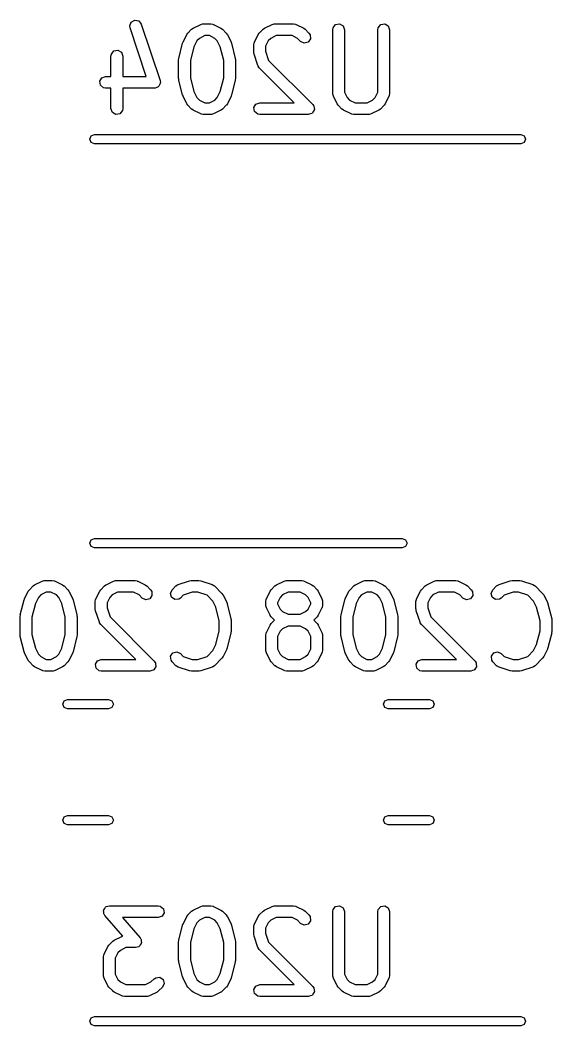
# Model space of a CAD drawing. Extents: x 64 to 231, y -147 to -43.
# Drawn here: x 178.77 to 185.51, y -60.9 to -48.15 of the extents above; entities that cross this region are included whole.
import ezdxf

# ---------------------------------------------------------------- set-up
doc = ezdxf.new("R2010")
doc.units = 0
doc.layers.add('BLACK', color=7, linetype='CONTINUOUS')

msp = doc.modelspace()

# ---------------------------------------------------------------- linework, layer by layer
at = {"layer": 'BLACK', "linetype": 'CONTINUOUS'}
for p, q in [((180.157, -48.2251), (180.176, -48.1774)), ((180.176, -48.1774), (180.221, -48.153)), ((180.221, -48.153), (180.271, -48.1633)), ((180.271, -48.1633), (180.303, -48.2034)), ((180.161, -48.2509), (180.157, -48.2251)), ((180.366, -48.8664), (180.161, -48.2509)), ((180.303, -48.2034), (180.541, -48.9177)), ((180.893, -48.317), (180.941, -48.2694)), ((180.941, -48.2694), (180.959, -48.2565)), ((180.959, -48.2565), (180.961, -48.2553)), ((180.961, -48.2553), (181.056, -48.2077)), ((181.056, -48.2077), (181.081, -48.2003)), ((181.081, -48.2003), (181.085, -48.2013)), ((181.085, -48.2013), (181.089, -48.1998)), ((181.089, -48.1998), (181.185, -48.1998)), ((181.185, -48.1998), (181.21, -48.2043)), ((181.21, -48.2043), (181.214, -48.2072)), ((181.214, -48.2072), (181.218, -48.2077)), ((181.218, -48.2077), (181.313, -48.2553)), ((181.313, -48.2553), (181.331, -48.2687)), ((181.331, -48.2687), (181.333, -48.2694)), ((181.333, -48.2694), (181.38, -48.317)), ((181.798, -48.317), (181.846, -48.2694)), ((181.846, -48.2694), (181.864, -48.2565)), ((181.864, -48.2565), (181.865, -48.2553)), ((181.865, -48.2553), (181.961, -48.2077)), ((181.961, -48.2077), (181.986, -48.2003)), ((181.986, -48.2003), (181.99, -48.2013)), ((181.99, -48.2013), (181.994, -48.1998)), ((181.994, -48.1998), (182.232, -48.1998)), ((182.232, -48.1998), (182.258, -48.2043)), ((182.258, -48.2043), (182.261, -48.2072)), ((182.261, -48.2072), (182.266, -48.2077)), ((182.266, -48.2077), (182.361, -48.2553)), ((182.361, -48.2553), (182.379, -48.2687)), ((182.379, -48.2687), (182.38, -48.2694)), ((182.38, -48.2694), (182.428, -48.317)), ((182.729, -48.2748), (182.733, -48.2491)), ((182.729, -49.0843), (182.729, -48.2748)), ((182.733, -48.2491), (182.766, -48.2098)), ((182.766, -48.2098), (182.817, -48.2009)), ((182.817, -48.2009), (182.861, -48.2266)), ((182.861, -48.2266), (182.879, -48.2748)), ((182.879, -48.2748), (182.879, -49.0666)), ((183.3, -48.2748), (183.305, -48.2491)), ((183.3, -49.0666), (183.3, -48.2748)), ((183.305, -48.2491), (183.338, -48.2098)), ((183.338, -48.2098), (183.388, -48.2009)), ((183.388, -48.2009), (183.433, -48.2266)), ((183.433, -48.2266), (183.45, -48.2748)), ((183.45, -48.2748), (183.45, -49.0843)), ((180.831, -48.4352), (180.832, -48.4317)), ((180.832, -48.4317), (180.879, -48.3365)), ((180.879, -48.3365), (180.893, -48.3185)), ((180.893, -48.3185), (180.893, -48.317)), ((181.008, -48.4144), (180.97, -48.4914)), ((181.039, -48.384), (181.008, -48.4144)), ((181.107, -48.3498), (181.039, -48.384)), ((181.167, -48.3498), (181.107, -48.3498)), ((181.235, -48.384), (181.167, -48.3498)), ((181.266, -48.4144), (181.235, -48.384)), ((181.304, -48.4914), (181.266, -48.4144)), ((181.38, -48.317), (181.393, -48.3354)), ((181.393, -48.3354), (181.395, -48.3365)), ((181.395, -48.3365), (181.442, -48.4317)), ((181.442, -48.4317), (181.446, -48.4441)), ((181.736, -48.4362), (181.737, -48.4317)), ((181.737, -48.4317), (181.784, -48.3365)), ((181.784, -48.3365), (181.798, -48.3185)), ((181.798, -48.3185), (181.798, -48.317)), ((181.913, -48.4144), (181.879, -48.483)), ((181.943, -48.384), (181.913, -48.4144)), ((182.012, -48.3498), (181.943, -48.384)), ((182.215, -48.3498), (182.012, -48.3498)), ((182.283, -48.384), (182.215, -48.3498)), ((182.322, -48.4231), (182.283, -48.384)), ((182.369, -48.4447), (182.322, -48.4231)), ((182.418, -48.4315), (182.369, -48.4447)), ((182.448, -48.3894), (182.418, -48.4315)), ((182.428, -48.317), (182.443, -48.3383)), ((182.443, -48.3383), (182.448, -48.3894)), ((179.924, -48.5825), (179.957, -48.5432)), ((179.957, -48.5432), (180.007, -48.5343)), ((180.007, -48.5343), (180.052, -48.5599)), ((180.052, -48.5599), (180.069, -48.6081)), ((180.779, -48.6375), (180.826, -48.4471)), ((180.826, -48.4471), (180.831, -48.4352)), ((180.97, -48.4914), (180.926, -48.665)), ((181.348, -48.665), (181.304, -48.4914)), ((181.446, -48.4441), (181.448, -48.4471)), ((181.448, -48.4471), (181.495, -48.6375)), ((181.729, -48.4653), (181.733, -48.4396)), ((181.729, -48.5605), (181.729, -48.4653)), ((181.733, -48.4396), (181.736, -48.4362)), ((181.879, -48.483), (181.879, -48.5483)), ((181.879, -48.5483), (181.917, -48.6628)), ((179.919, -48.6081), (179.924, -48.5825)), ((179.919, -48.8664), (179.919, -48.6081)), ((180.069, -48.6081), (180.069, -48.8664)), ((180.776, -48.6557), (180.779, -48.641)), ((180.776, -48.8938), (180.776, -48.6557)), ((180.779, -48.641), (180.779, -48.6375)), ((180.926, -48.665), (180.926, -48.8846)), ((181.348, -48.8846), (181.348, -48.665)), ((181.495, -48.6375), (181.497, -48.6525)), ((181.497, -48.6525), (181.498, -48.6557)), ((181.498, -48.6557), (181.498, -48.8938)), ((181.729, -48.562), (181.729, -48.5605)), ((181.733, -48.5842), (181.729, -48.562)), ((181.78, -48.7271), (181.733, -48.5842)), ((181.917, -48.6628), (182.476, -49.2217)), ((181.783, -48.7306), (181.78, -48.7271)), ((181.783, -48.735), (181.783, -48.7306)), ((181.798, -48.7564), (181.783, -48.735)), ((182.242, -49.1998), (181.798, -48.7564)), ((179.777, -48.9284), (179.803, -48.884)), ((179.786, -48.9789), (179.777, -48.9284)), ((179.803, -48.884), (179.851, -48.8664)), ((179.851, -48.8664), (179.919, -48.8664)), ((180.069, -48.8664), (180.366, -48.8664)), ((180.541, -48.9177), (180.545, -48.9435)), ((180.777, -48.8971), (180.776, -48.8938)), ((180.779, -48.912), (180.777, -48.8971)), ((180.826, -49.1025), (180.779, -48.912)), ((180.926, -48.8846), (180.97, -49.0581)), ((181.304, -49.0581), (181.348, -48.8846)), ((181.495, -48.912), (181.448, -49.1025)), ((181.498, -48.8938), (181.495, -48.9086)), ((181.495, -48.9086), (181.495, -48.912)), ((179.826, -49.0119), (179.786, -48.9789)), ((179.851, -49.0164), (179.826, -49.0119)), ((179.919, -49.0164), (179.851, -49.0164)), ((179.919, -49.2748), (179.919, -49.0164)), ((180.47, -49.0164), (180.069, -49.0164)), ((180.069, -49.0164), (180.069, -49.2748)), ((180.476, -49.0145), (180.47, -49.0164)), ((180.481, -49.0156), (180.476, -49.0145)), ((180.499, -49.0059), (180.481, -49.0156)), ((180.519, -48.9989), (180.499, -49.0059)), ((180.521, -48.9939), (180.519, -48.9989)), ((180.526, -48.9912), (180.521, -48.9939)), ((180.534, -48.9722), (180.526, -48.9912)), ((180.544, -48.9545), (180.534, -48.9722)), ((180.545, -48.9435), (180.543, -48.9488)), ((180.543, -48.9488), (180.544, -48.9545)), ((180.97, -49.0581), (181.008, -49.1351)), ((181.266, -49.1351), (181.304, -49.0581)), ((182.879, -49.0666), (182.913, -49.1351)), ((183.266, -49.1351), (183.3, -49.0666)), ((180.828, -49.1054), (180.826, -49.1025)), ((180.832, -49.1178), (180.828, -49.1054)), ((180.879, -49.2131), (180.832, -49.1178)), ((181.008, -49.1351), (181.039, -49.1655)), ((181.039, -49.1655), (181.107, -49.1998)), ((181.167, -49.1998), (181.235, -49.1655)), ((181.235, -49.1655), (181.266, -49.1351)), ((181.442, -49.1178), (181.395, -49.2131)), ((181.443, -49.1143), (181.442, -49.1178)), ((181.448, -49.1025), (181.443, -49.1143)), ((182.73, -49.0885), (182.729, -49.0843)), ((182.729, -49.0929), (182.73, -49.0885)), ((182.737, -49.1178), (182.729, -49.0929)), ((182.784, -49.2131), (182.737, -49.1178)), ((182.913, -49.1351), (182.943, -49.1655)), ((182.943, -49.1655), (183.012, -49.1998)), ((183.167, -49.1998), (183.235, -49.1655)), ((183.235, -49.1655), (183.266, -49.1351)), ((183.442, -49.1178), (183.395, -49.2131)), ((183.443, -49.1134), (183.442, -49.1178)), ((183.446, -49.11), (183.443, -49.1134)), ((183.45, -49.0843), (183.446, -49.11)), ((179.937, -49.323), (179.919, -49.2748)), ((179.981, -49.3486), (179.937, -49.323)), ((180.065, -49.3004), (180.032, -49.3397)), ((180.069, -49.2748), (180.065, -49.3004)), ((180.881, -49.2142), (180.879, -49.2131)), ((180.893, -49.2326), (180.881, -49.2142)), ((180.941, -49.2802), (180.893, -49.2326)), ((180.943, -49.2809), (180.941, -49.2802)), ((180.961, -49.2942), (180.943, -49.2809)), ((181.056, -49.3419), (180.961, -49.2942)), ((181.107, -49.1998), (181.167, -49.1998)), ((181.313, -49.2942), (181.218, -49.3419)), ((181.315, -49.2931), (181.313, -49.2942)), ((181.333, -49.2802), (181.315, -49.2931)), ((181.38, -49.2326), (181.333, -49.2802)), ((181.381, -49.2311), (181.38, -49.2326)), ((181.395, -49.2131), (181.381, -49.2311)), ((181.73, -49.2618), (181.755, -49.2173)), ((181.739, -49.3123), (181.73, -49.2618)), ((181.778, -49.3453), (181.739, -49.3123)), ((181.755, -49.2173), (181.804, -49.1998)), ((181.804, -49.1998), (182.242, -49.1998)), ((182.482, -49.3127), (182.471, -49.3322)), ((182.476, -49.2217), (182.485, -49.2352)), ((182.495, -49.2942), (182.482, -49.3127)), ((182.485, -49.2352), (182.488, -49.2373)), ((182.488, -49.2373), (182.488, -49.2393)), ((182.488, -49.2393), (182.491, -49.2431)), ((182.491, -49.2431), (182.493, -49.2656)), ((182.493, -49.2656), (182.497, -49.2878)), ((182.497, -49.2878), (182.495, -49.2908)), ((182.495, -49.2908), (182.495, -49.2942)), ((182.785, -49.2142), (182.784, -49.2131)), ((182.798, -49.2326), (182.785, -49.2142)), ((182.846, -49.2802), (182.798, -49.2326)), ((182.847, -49.2809), (182.846, -49.2802)), ((182.865, -49.2942), (182.847, -49.2809)), ((182.961, -49.3419), (182.865, -49.2942)), ((183.012, -49.1998), (183.167, -49.1998)), ((183.313, -49.2942), (183.218, -49.3419)), ((183.315, -49.2931), (183.313, -49.2942)), ((183.333, -49.2802), (183.315, -49.2931)), ((183.38, -49.2326), (183.333, -49.2802)), ((183.381, -49.2311), (183.38, -49.2326)), ((183.395, -49.2131), (183.381, -49.2311)), ((180.032, -49.3397), (179.981, -49.3486)), ((181.06, -49.3424), (181.056, -49.3419)), ((181.064, -49.3453), (181.06, -49.3424)), ((181.089, -49.3498), (181.064, -49.3453)), ((181.185, -49.3498), (181.089, -49.3498)), ((181.189, -49.3482), (181.185, -49.3498)), ((181.193, -49.3493), (181.189, -49.3482)), ((181.218, -49.3419), (181.193, -49.3493)), ((181.804, -49.3498), (181.778, -49.3453)), ((182.423, -49.3498), (181.804, -49.3498)), ((182.444, -49.3421), (182.423, -49.3498)), ((182.466, -49.3362), (182.444, -49.3421)), ((182.468, -49.3334), (182.466, -49.3362)), ((182.471, -49.3322), (182.468, -49.3334)), ((182.965, -49.3424), (182.961, -49.3419)), ((182.968, -49.3453), (182.965, -49.3424)), ((182.994, -49.3498), (182.968, -49.3453)), ((183.185, -49.3498), (182.994, -49.3498)), ((183.189, -49.3482), (183.185, -49.3498)), ((183.193, -49.3493), (183.189, -49.3482)), ((183.218, -49.3419), (183.193, -49.3493)), ((179.651, -49.6624), (179.668, -49.62)), ((179.668, -49.7048), (179.651, -49.6624)), ((179.668, -49.62), (179.711, -49.6024)), ((179.711, -49.7224), (179.668, -49.7048)), ((179.711, -49.6024), (185.111, -49.6024)), ((185.111, -49.6024), (185.153, -49.62)), ((185.153, -49.7048), (185.111, -49.7224)), ((185.153, -49.62), (185.171, -49.6624)), ((185.171, -49.6624), (185.153, -49.7048)), ((185.111, -49.7224), (179.711, -49.7224)), ((179.651, -54.7824), (179.668, -54.74)), ((179.668, -54.8248), (179.651, -54.7824)), ((179.668, -54.74), (179.711, -54.7224)), ((179.711, -54.7224), (183.611, -54.7224)), ((183.611, -54.7224), (183.653, -54.74)), ((183.653, -54.74), (183.671, -54.7824)), ((183.671, -54.7824), (183.653, -54.8248)), ((179.711, -54.8424), (179.668, -54.8248)), ((183.611, -54.8424), (179.711, -54.8424)), ((183.653, -54.8248), (183.611, -54.8424)), ((178.933, -55.3234), (178.951, -55.3105)), ((178.951, -55.3105), (178.952, -55.3093)), ((178.952, -55.3093), (179.048, -55.2617)), ((179.048, -55.2617), (179.073, -55.2543)), ((179.073, -55.2543), (179.077, -55.2553)), ((179.077, -55.2553), (179.081, -55.2538)), ((179.081, -55.2538), (179.176, -55.2538)), ((179.176, -55.2538), (179.202, -55.2583)), ((179.202, -55.2583), (179.206, -55.2612)), ((179.206, -55.2612), (179.21, -55.2617)), ((179.21, -55.2617), (179.305, -55.3093)), ((179.305, -55.3093), (179.323, -55.3227)), ((179.838, -55.3234), (179.856, -55.3105)), ((179.856, -55.3105), (179.857, -55.3093)), ((179.857, -55.3093), (179.952, -55.2617)), ((179.952, -55.2617), (179.977, -55.2543)), ((179.977, -55.2543), (179.982, -55.2553)), ((179.982, -55.2553), (179.986, -55.2538)), ((179.986, -55.2538), (180.224, -55.2538)), ((180.224, -55.2538), (180.25, -55.2583)), ((180.25, -55.2583), (180.253, -55.2612)), ((180.253, -55.2612), (180.258, -55.2617)), ((180.258, -55.2617), (180.353, -55.3093)), ((180.353, -55.3093), (180.371, -55.3227)), ((180.742, -55.3234), (180.764, -55.3084)), ((180.764, -55.3084), (180.768, -55.308)), ((180.768, -55.308), (180.772, -55.3052)), ((180.772, -55.3052), (180.915, -55.2576)), ((180.915, -55.2576), (180.937, -55.2543)), ((180.937, -55.2543), (180.938, -55.2538)), ((180.938, -55.2538), (181.034, -55.2538)), ((181.034, -55.2538), (181.056, -55.2577)), ((181.056, -55.2577), (181.057, -55.2576)), ((181.057, -55.2576), (181.2, -55.3052)), ((181.2, -55.3052), (181.223, -55.3177)), ((181.997, -55.3234), (182.015, -55.3105)), ((182.015, -55.3105), (182.016, -55.3093)), ((182.016, -55.3093), (182.112, -55.2617)), ((182.112, -55.2617), (182.137, -55.2543)), ((182.137, -55.2543), (182.141, -55.2553)), ((182.141, -55.2553), (182.145, -55.2538)), ((182.145, -55.2538), (182.336, -55.2538)), ((182.336, -55.2538), (182.361, -55.2583)), ((182.361, -55.2583), (182.365, -55.2612)), ((182.365, -55.2612), (182.369, -55.2617)), ((182.369, -55.2617), (182.464, -55.3093)), ((182.464, -55.3093), (182.482, -55.3227)), ((182.997, -55.3234), (183.015, -55.3105)), ((183.015, -55.3105), (183.016, -55.3093)), ((183.016, -55.3093), (183.112, -55.2617)), ((183.112, -55.2617), (183.137, -55.2543)), ((183.137, -55.2543), (183.141, -55.2553)), ((183.141, -55.2553), (183.145, -55.2538)), ((183.145, -55.2538), (183.24, -55.2538)), ((183.24, -55.2538), (183.266, -55.2583)), ((183.266, -55.2583), (183.27, -55.2612)), ((183.27, -55.2612), (183.274, -55.2617)), ((183.274, -55.2617), (183.369, -55.3093)), ((183.369, -55.3093), (183.387, -55.3227)), ((183.902, -55.3234), (183.92, -55.3105)), ((183.92, -55.3105), (183.921, -55.3093)), ((183.921, -55.3093), (184.016, -55.2617)), ((184.016, -55.2617), (184.041, -55.2543)), ((184.041, -55.2543), (184.046, -55.2553)), ((184.046, -55.2553), (184.05, -55.2538)), ((184.05, -55.2538), (184.288, -55.2538)), ((184.288, -55.2538), (184.314, -55.2583)), ((184.314, -55.2583), (184.317, -55.2612)), ((184.317, -55.2612), (184.322, -55.2617)), ((184.322, -55.2617), (184.417, -55.3093)), ((184.417, -55.3093), (184.435, -55.3227)), ((184.806, -55.3234), (184.828, -55.3084)), ((184.828, -55.3084), (184.832, -55.308)), ((184.832, -55.308), (184.836, -55.3052)), ((184.836, -55.3052), (184.979, -55.2576)), ((184.979, -55.2576), (185.001, -55.2543)), ((185.001, -55.2543), (185.002, -55.2538)), ((185.002, -55.2538), (185.098, -55.2538)), ((185.098, -55.2538), (185.12, -55.2577)), ((185.12, -55.2577), (185.121, -55.2576)), ((185.121, -55.2576), (185.264, -55.3052)), ((185.264, -55.3052), (185.287, -55.3177)), ((178.824, -55.4857), (178.871, -55.3905)), ((178.871, -55.3905), (178.885, -55.3725)), ((178.885, -55.371), (178.933, -55.3234)), ((178.885, -55.3725), (178.885, -55.371)), ((179.03, -55.438), (179, -55.4684)), ((179.099, -55.4038), (179.03, -55.438)), ((179.159, -55.4038), (179.099, -55.4038)), ((179.227, -55.438), (179.159, -55.4038)), ((179.258, -55.4684), (179.227, -55.438)), ((179.323, -55.3227), (179.325, -55.3234)), ((179.325, -55.3234), (179.372, -55.371)), ((179.372, -55.371), (179.385, -55.3894)), ((179.385, -55.3894), (179.386, -55.3905)), ((179.386, -55.3905), (179.434, -55.4857)), ((179.728, -55.4857), (179.776, -55.3905)), ((179.776, -55.3905), (179.789, -55.3725)), ((179.789, -55.3725), (179.79, -55.371)), ((179.79, -55.371), (179.838, -55.3234)), ((179.935, -55.438), (179.905, -55.4684)), ((180.004, -55.4038), (179.935, -55.438)), ((180.206, -55.4038), (180.004, -55.4038)), ((180.275, -55.438), (180.206, -55.4038)), ((180.314, -55.4771), (180.275, -55.438)), ((180.371, -55.3227), (180.372, -55.3234)), ((180.372, -55.3234), (180.42, -55.371)), ((180.42, -55.371), (180.435, -55.3923)), ((180.435, -55.3923), (180.439, -55.4434)), ((180.673, -55.4175), (180.695, -55.371)), ((180.686, -55.467), (180.673, -55.4175)), ((180.695, -55.371), (180.742, -55.3234)), ((180.836, -55.442), (180.801, -55.4771)), ((180.95, -55.4038), (180.836, -55.442)), ((181.021, -55.4038), (180.95, -55.4038)), ((181.136, -55.442), (181.021, -55.4038)), ((181.21, -55.5161), (181.136, -55.442)), ((181.223, -55.3177), (181.225, -55.3215)), ((181.225, -55.3215), (181.229, -55.3234)), ((181.229, -55.3234), (181.325, -55.4186)), ((181.325, -55.4186), (181.338, -55.437)), ((181.338, -55.437), (181.339, -55.4381)), ((181.339, -55.4381), (181.386, -55.5333)), ((181.888, -55.4857), (181.935, -55.3905)), ((181.935, -55.3905), (181.949, -55.3725)), ((181.949, -55.371), (181.997, -55.3234)), ((181.949, -55.3725), (181.949, -55.371)), ((182.094, -55.438), (182.064, -55.4684)), ((182.163, -55.4038), (182.094, -55.438)), ((182.318, -55.4038), (182.163, -55.4038)), ((182.386, -55.438), (182.318, -55.4038)), ((182.417, -55.4684), (182.386, -55.438)), ((182.482, -55.3227), (182.484, -55.3234)), ((182.484, -55.3234), (182.532, -55.371)), ((182.532, -55.371), (182.544, -55.3894)), ((182.544, -55.3894), (182.546, -55.3905)), ((182.546, -55.3905), (182.593, -55.4857)), ((182.888, -55.4857), (182.935, -55.3905)), ((182.935, -55.3905), (182.949, -55.3725)), ((182.949, -55.371), (182.997, -55.3234)), ((182.949, -55.3725), (182.949, -55.371)), ((183.094, -55.438), (183.064, -55.4684)), ((183.163, -55.4038), (183.094, -55.438)), ((183.223, -55.4038), (183.163, -55.4038)), ((183.291, -55.438), (183.223, -55.4038)), ((183.322, -55.4684), (183.291, -55.438)), ((183.387, -55.3227), (183.389, -55.3234)), ((183.389, -55.3234), (183.436, -55.371)), ((183.436, -55.371), (183.449, -55.3894)), ((183.449, -55.3894), (183.45, -55.3905)), ((183.45, -55.3905), (183.498, -55.4857)), ((183.792, -55.4857), (183.84, -55.3905)), ((183.84, -55.3905), (183.853, -55.3725)), ((183.853, -55.3725), (183.854, -55.371)), ((183.854, -55.371), (183.902, -55.3234)), ((183.999, -55.438), (183.969, -55.4684)), ((184.068, -55.4038), (183.999, -55.438)), ((184.27, -55.4038), (184.068, -55.4038)), ((184.339, -55.438), (184.27, -55.4038)), ((184.378, -55.4771), (184.339, -55.438)), ((184.435, -55.3227), (184.436, -55.3234)), ((184.436, -55.3234), (184.484, -55.371)), ((184.484, -55.371), (184.499, -55.3923)), ((184.499, -55.3923), (184.503, -55.4434)), ((184.737, -55.4175), (184.759, -55.371)), ((184.75, -55.467), (184.737, -55.4175)), ((184.759, -55.371), (184.806, -55.3234)), ((184.9, -55.442), (184.865, -55.4771)), ((185.014, -55.4038), (184.9, -55.442)), ((185.085, -55.4038), (185.014, -55.4038)), ((185.2, -55.442), (185.085, -55.4038)), ((185.274, -55.5161), (185.2, -55.442)), ((185.287, -55.3177), (185.289, -55.3215)), ((185.289, -55.3215), (185.293, -55.3234)), ((185.293, -55.3234), (185.389, -55.4186)), ((185.389, -55.4186), (185.402, -55.437)), ((185.402, -55.437), (185.403, -55.4381)), ((185.403, -55.4381), (185.45, -55.5333)), ((178.77, -55.6915), (178.818, -55.5011)), ((178.818, -55.5011), (178.823, -55.4892)), ((178.823, -55.4892), (178.824, -55.4857)), ((178.961, -55.5454), (178.918, -55.719)), ((179, -55.4684), (178.961, -55.5454)), ((179.296, -55.5454), (179.258, -55.4684)), ((179.34, -55.719), (179.296, -55.5454)), ((179.434, -55.4857), (179.438, -55.4981)), ((179.438, -55.4981), (179.44, -55.5011)), ((179.44, -55.5011), (179.487, -55.6915)), ((179.72, -55.5193), (179.725, -55.4936)), ((179.72, -55.6145), (179.72, -55.5193)), ((179.725, -55.4936), (179.728, -55.4902)), ((179.728, -55.4902), (179.728, -55.4857)), ((179.905, -55.4684), (179.87, -55.537)), ((179.87, -55.537), (179.87, -55.6023)), ((180.36, -55.4987), (180.314, -55.4771)), ((180.41, -55.4855), (180.36, -55.4987)), ((180.439, -55.4434), (180.41, -55.4855)), ((180.728, -55.4965), (180.686, -55.467)), ((180.78, -55.492), (180.728, -55.4965)), ((180.801, -55.4771), (180.78, -55.492)), ((181.249, -55.5931), (181.21, -55.5161)), ((181.386, -55.5333), (181.39, -55.5457)), ((181.39, -55.5457), (181.392, -55.5487)), ((181.392, -55.5487), (181.44, -55.7392)), ((181.88, -55.5193), (181.884, -55.4936)), ((181.88, -55.5669), (181.88, -55.5193)), ((181.881, -55.5711), (181.88, -55.5669)), ((181.884, -55.4936), (181.887, -55.4902)), ((181.887, -55.4902), (181.888, -55.4857)), ((182.064, -55.4684), (182.03, -55.537)), ((182.03, -55.537), (182.03, -55.5492)), ((182.03, -55.5492), (182.064, -55.6177)), ((182.451, -55.537), (182.417, -55.4684)), ((182.417, -55.6177), (182.451, -55.5492)), ((182.451, -55.5492), (182.451, -55.537)), ((182.593, -55.4857), (182.601, -55.5107)), ((182.601, -55.5669), (182.597, -55.5925)), ((182.601, -55.5107), (182.6, -55.515)), ((182.6, -55.515), (182.601, -55.5193)), ((182.601, -55.5193), (182.601, -55.5669)), ((182.834, -55.6915), (182.882, -55.5011)), ((182.882, -55.5011), (182.887, -55.4892)), ((182.887, -55.4892), (182.888, -55.4857)), ((183.025, -55.5454), (182.982, -55.719)), ((183.064, -55.4684), (183.025, -55.5454)), ((183.36, -55.5454), (183.322, -55.4684)), ((183.404, -55.719), (183.36, -55.5454)), ((183.498, -55.4857), (183.502, -55.4981)), ((183.502, -55.4981), (183.504, -55.5011)), ((183.504, -55.5011), (183.551, -55.6915)), ((183.784, -55.5193), (183.789, -55.4936)), ((183.784, -55.6145), (183.784, -55.5193)), ((183.789, -55.4936), (183.792, -55.4902)), ((183.792, -55.4902), (183.792, -55.4857)), ((183.969, -55.4684), (183.934, -55.537)), ((183.934, -55.537), (183.934, -55.6023)), ((184.424, -55.4987), (184.378, -55.4771)), ((184.474, -55.4855), (184.424, -55.4987)), ((184.503, -55.4434), (184.474, -55.4855)), ((184.792, -55.4965), (184.75, -55.467)), ((184.844, -55.492), (184.792, -55.4965)), ((184.865, -55.4771), (184.844, -55.492)), ((185.313, -55.5931), (185.274, -55.5161)), ((185.45, -55.5333), (185.454, -55.5457)), ((185.454, -55.5457), (185.456, -55.5487)), ((185.456, -55.5487), (185.504, -55.7392)), ((178.768, -55.7097), (178.771, -55.695)), ((178.771, -55.695), (178.77, -55.6915)), ((179.487, -55.6915), (179.488, -55.7065)), ((179.721, -55.616), (179.72, -55.6145)), ((179.724, -55.6382), (179.721, -55.616)), ((179.772, -55.7811), (179.724, -55.6382)), ((179.87, -55.6023), (179.909, -55.7168)), ((181.292, -55.7666), (181.249, -55.5931)), ((181.88, -55.5754), (181.881, -55.5711)), ((181.888, -55.6004), (181.88, -55.5754)), ((181.935, -55.6957), (181.888, -55.6004)), ((181.936, -55.6968), (181.935, -55.6957)), ((181.949, -55.7151), (181.936, -55.6968)), ((182.064, -55.6177), (182.094, -55.6481)), ((182.094, -55.6481), (182.163, -55.6824)), ((182.163, -55.6824), (182.318, -55.6824)), ((182.318, -55.6824), (182.386, -55.6481)), ((182.386, -55.6481), (182.417, -55.6177)), ((182.546, -55.6957), (182.532, -55.7137)), ((182.593, -55.6004), (182.546, -55.6957)), ((182.594, -55.596), (182.593, -55.6004)), ((182.597, -55.5925), (182.594, -55.596)), ((182.832, -55.7097), (182.835, -55.695)), ((182.835, -55.695), (182.834, -55.6915)), ((183.551, -55.6915), (183.552, -55.7065)), ((183.785, -55.616), (183.784, -55.6145)), ((183.788, -55.6382), (183.785, -55.616)), ((183.836, -55.7811), (183.788, -55.6382)), ((183.934, -55.6023), (183.973, -55.7168)), ((185.356, -55.7666), (185.313, -55.5931)), ((178.768, -55.9478), (178.768, -55.7097)), ((178.918, -55.719), (178.918, -55.9386)), ((179.34, -55.9386), (179.34, -55.719)), ((179.488, -55.7065), (179.49, -55.7097)), ((179.49, -55.7097), (179.49, -55.9478)), ((179.775, -55.7846), (179.772, -55.7811)), ((179.775, -55.789), (179.775, -55.7846)), ((179.79, -55.8104), (179.775, -55.789)), ((180.233, -56.2538), (179.79, -55.8104)), ((179.909, -55.7168), (180.468, -56.2757)), ((181.292, -55.891), (181.292, -55.7666)), ((181.44, -55.7392), (181.441, -55.7541)), ((181.441, -55.7541), (181.442, -55.7574)), ((181.442, -55.7574), (181.442, -55.9002)), ((181.888, -55.9143), (181.935, -55.819)), ((181.935, -55.819), (181.949, -55.801)), ((181.991, -55.7574), (181.949, -55.7151)), ((181.949, -55.7996), (181.991, -55.7574)), ((181.949, -55.801), (181.949, -55.7996)), ((182.532, -55.7151), (182.489, -55.7574)), ((182.489, -55.7574), (182.532, -55.7996)), ((182.532, -55.7137), (182.532, -55.7151)), ((182.532, -55.7996), (182.544, -55.8179)), ((182.544, -55.8179), (182.546, -55.819)), ((182.546, -55.819), (182.593, -55.9143)), ((182.832, -55.9478), (182.832, -55.7097)), ((182.982, -55.719), (182.982, -55.9386)), ((183.404, -55.9386), (183.404, -55.719)), ((183.552, -55.7065), (183.554, -55.7097)), ((183.554, -55.7097), (183.554, -55.9478)), ((183.839, -55.7846), (183.836, -55.7811)), ((183.839, -55.789), (183.839, -55.7846)), ((183.854, -55.8104), (183.839, -55.789)), ((184.297, -56.2538), (183.854, -55.8104)), ((183.973, -55.7168), (184.532, -56.2757)), ((185.356, -55.891), (185.356, -55.7666)), ((185.504, -55.7392), (185.505, -55.7541)), ((185.505, -55.7541), (185.506, -55.7574)), ((185.506, -55.7574), (185.506, -55.9002)), ((178.769, -55.9511), (178.768, -55.9478)), ((178.77, -55.966), (178.769, -55.9511)), ((178.918, -55.9386), (178.961, -56.1121)), ((179.296, -56.1121), (179.34, -55.9386)), ((179.49, -55.9478), (179.487, -55.9626)), ((181.249, -56.0645), (181.292, -55.891)), ((181.44, -55.9184), (181.392, -56.1089)), ((181.442, -55.9002), (181.439, -55.915)), ((181.439, -55.915), (181.44, -55.9184)), ((181.88, -55.9478), (181.884, -55.9222)), ((181.88, -56.1383), (181.88, -55.9478)), ((181.884, -55.9222), (181.887, -55.9187)), ((181.887, -55.9187), (181.888, -55.9143)), ((182.064, -55.897), (182.03, -55.9655)), ((182.094, -55.8666), (182.064, -55.897)), ((182.163, -55.8324), (182.094, -55.8666)), ((182.318, -55.8324), (182.163, -55.8324)), ((182.386, -55.8666), (182.318, -55.8324)), ((182.417, -55.897), (182.386, -55.8666)), ((182.451, -55.9655), (182.417, -55.897)), ((182.593, -55.9143), (182.601, -55.9393)), ((182.601, -55.9393), (182.6, -55.9436)), ((182.6, -55.9436), (182.601, -55.9478)), ((182.601, -55.9478), (182.601, -56.1383)), ((182.833, -55.9511), (182.832, -55.9478)), ((182.834, -55.966), (182.833, -55.9511)), ((182.982, -55.9386), (183.025, -56.1121)), ((183.36, -56.1121), (183.404, -55.9386)), ((183.554, -55.9478), (183.551, -55.9626)), ((185.313, -56.0645), (185.356, -55.891)), ((185.504, -55.9184), (185.456, -56.1089)), ((185.506, -55.9002), (185.503, -55.915)), ((185.503, -55.915), (185.504, -55.9184)), ((178.818, -56.1565), (178.77, -55.966)), ((179.487, -55.966), (179.44, -56.1565)), ((179.487, -55.9626), (179.487, -55.966)), ((181.21, -56.1415), (181.249, -56.0645)), ((182.03, -55.9655), (182.03, -56.1206)), ((182.451, -56.1206), (182.451, -55.9655)), ((182.882, -56.1565), (182.834, -55.966)), ((183.551, -55.966), (183.504, -56.1565)), ((183.551, -55.9626), (183.551, -55.966)), ((185.274, -56.1415), (185.313, -56.0645)), ((178.82, -56.1594), (178.818, -56.1565)), ((178.824, -56.1718), (178.82, -56.1594)), ((178.871, -56.2671), (178.824, -56.1718)), ((178.961, -56.1121), (179, -56.1891)), ((179, -56.1891), (179.03, -56.2195)), ((179.227, -56.2195), (179.258, -56.1891)), ((179.258, -56.1891), (179.296, -56.1121)), ((179.434, -56.1718), (179.386, -56.2671)), ((179.44, -56.1565), (179.434, -56.1683)), ((179.434, -56.1683), (179.434, -56.1718)), ((180.675, -56.2141), (180.705, -56.1721)), ((180.705, -56.1721), (180.754, -56.1588)), ((180.754, -56.1588), (180.801, -56.1805)), ((180.801, -56.1805), (180.836, -56.2156)), ((181.136, -56.2156), (181.21, -56.1415)), ((181.386, -56.1242), (181.339, -56.2195)), ((181.387, -56.1207), (181.386, -56.1242)), ((181.392, -56.1089), (181.387, -56.1207)), ((181.881, -56.1425), (181.88, -56.1383)), ((181.88, -56.1469), (181.881, -56.1425)), ((181.888, -56.1718), (181.88, -56.1469)), ((181.935, -56.2671), (181.888, -56.1718)), ((182.03, -56.1206), (182.064, -56.1891)), ((182.064, -56.1891), (182.094, -56.2195)), ((182.386, -56.2195), (182.417, -56.1891)), ((182.417, -56.1891), (182.451, -56.1206)), ((182.593, -56.1718), (182.546, -56.2671)), ((182.594, -56.1674), (182.593, -56.1718)), ((182.597, -56.164), (182.594, -56.1674)), ((182.601, -56.1383), (182.597, -56.164)), ((182.884, -56.1594), (182.882, -56.1565)), ((182.888, -56.1718), (182.884, -56.1594)), ((182.935, -56.2671), (182.888, -56.1718)), ((183.025, -56.1121), (183.064, -56.1891)), ((183.064, -56.1891), (183.094, -56.2195)), ((183.291, -56.2195), (183.322, -56.1891)), ((183.322, -56.1891), (183.36, -56.1121)), ((183.498, -56.1718), (183.45, -56.2671)), ((183.504, -56.1565), (183.498, -56.1683)), ((183.498, -56.1683), (183.498, -56.1718)), ((184.739, -56.2141), (184.769, -56.1721)), ((184.769, -56.1721), (184.818, -56.1588)), ((184.818, -56.1588), (184.865, -56.1805)), ((184.865, -56.1805), (184.9, -56.2156)), ((185.2, -56.2156), (185.274, -56.1415)), ((185.45, -56.1242), (185.403, -56.2195)), ((185.451, -56.1207), (185.45, -56.1242)), ((185.456, -56.1089), (185.451, -56.1207)), ((178.872, -56.2682), (178.871, -56.2671)), ((178.885, -56.2866), (178.872, -56.2682)), ((178.933, -56.3342), (178.885, -56.2866)), ((178.934, -56.3349), (178.933, -56.3342)), ((179.03, -56.2195), (179.099, -56.2538)), ((179.099, -56.2538), (179.159, -56.2538)), ((179.159, -56.2538), (179.227, -56.2195)), ((179.325, -56.3342), (179.306, -56.3471)), ((179.372, -56.2866), (179.325, -56.3342)), ((179.373, -56.2851), (179.372, -56.2866)), ((179.386, -56.2671), (179.373, -56.2851)), ((179.722, -56.3158), (179.747, -56.2713)), ((179.731, -56.3663), (179.722, -56.3158)), ((179.747, -56.2713), (179.795, -56.2538)), ((179.795, -56.2538), (180.233, -56.2538)), ((180.468, -56.2757), (180.477, -56.2892)), ((180.477, -56.2892), (180.479, -56.2913)), ((180.479, -56.2913), (180.48, -56.2933)), ((180.48, -56.2933), (180.482, -56.2971)), ((180.482, -56.2971), (180.484, -56.3196)), ((180.484, -56.3196), (180.488, -56.3418)), ((180.68, -56.2652), (180.675, -56.2141)), ((180.695, -56.2866), (180.68, -56.2652)), ((180.742, -56.3342), (180.695, -56.2866)), ((180.746, -56.3361), (180.742, -56.3342)), ((180.836, -56.2156), (180.95, -56.2538)), ((180.95, -56.2538), (181.021, -56.2538)), ((181.021, -56.2538), (181.136, -56.2156)), ((181.229, -56.3342), (181.208, -56.3491)), ((181.325, -56.239), (181.229, -56.3342)), ((181.339, -56.2195), (181.325, -56.2375)), ((181.325, -56.2375), (181.325, -56.239)), ((181.936, -56.2682), (181.935, -56.2671)), ((181.949, -56.2866), (181.936, -56.2682)), ((181.997, -56.3342), (181.949, -56.2866)), ((181.998, -56.3349), (181.997, -56.3342)), ((182.094, -56.2195), (182.163, -56.2538)), ((182.163, -56.2538), (182.318, -56.2538)), ((182.318, -56.2538), (182.386, -56.2195)), ((182.484, -56.3342), (182.466, -56.3471)), ((182.532, -56.2866), (182.484, -56.3342)), ((182.546, -56.2671), (182.532, -56.2851)), ((182.532, -56.2851), (182.532, -56.2866)), ((182.936, -56.2682), (182.935, -56.2671)), ((182.949, -56.2866), (182.936, -56.2682)), ((182.997, -56.3342), (182.949, -56.2866)), ((182.998, -56.3349), (182.997, -56.3342)), ((183.094, -56.2195), (183.163, -56.2538)), ((183.163, -56.2538), (183.223, -56.2538)), ((183.223, -56.2538), (183.291, -56.2195)), ((183.389, -56.3342), (183.37, -56.3471)), ((183.436, -56.2866), (183.389, -56.3342)), ((183.437, -56.2851), (183.436, -56.2866)), ((183.45, -56.2671), (183.437, -56.2851)), ((183.786, -56.3158), (183.811, -56.2713)), ((183.795, -56.3663), (183.786, -56.3158)), ((183.811, -56.2713), (183.859, -56.2538)), ((183.859, -56.2538), (184.297, -56.2538)), ((184.532, -56.2757), (184.541, -56.2892)), ((184.541, -56.2892), (184.543, -56.2913)), ((184.543, -56.2913), (184.544, -56.2933)), ((184.544, -56.2933), (184.546, -56.2971)), ((184.546, -56.2971), (184.548, -56.3196)), ((184.548, -56.3196), (184.552, -56.3418)), ((184.744, -56.2652), (184.739, -56.2141)), ((184.759, -56.2866), (184.744, -56.2652)), ((184.806, -56.3342), (184.759, -56.2866)), ((184.81, -56.3361), (184.806, -56.3342)), ((184.9, -56.2156), (185.014, -56.2538)), ((185.014, -56.2538), (185.085, -56.2538)), ((185.085, -56.2538), (185.2, -56.2156)), ((185.293, -56.3342), (185.272, -56.3491)), ((185.389, -56.239), (185.293, -56.3342)), ((185.403, -56.2195), (185.389, -56.2375)), ((185.389, -56.2375), (185.389, -56.239)), ((178.952, -56.3482), (178.934, -56.3349)), ((179.048, -56.3959), (178.952, -56.3482)), ((179.052, -56.3964), (179.048, -56.3959)), ((179.056, -56.3993), (179.052, -56.3964)), ((179.081, -56.4038), (179.056, -56.3993)), ((179.176, -56.4038), (179.081, -56.4038)), ((179.181, -56.4022), (179.176, -56.4038)), ((179.185, -56.4033), (179.181, -56.4022)), ((179.21, -56.3959), (179.185, -56.4033)), ((179.305, -56.3482), (179.21, -56.3959)), ((179.306, -56.3471), (179.305, -56.3482)), ((179.77, -56.3993), (179.731, -56.3663)), ((179.795, -56.4038), (179.77, -56.3993)), ((180.415, -56.4038), (179.795, -56.4038)), ((180.436, -56.3961), (180.415, -56.4038)), ((180.458, -56.3902), (180.436, -56.3961)), ((180.459, -56.3874), (180.458, -56.3902)), ((180.463, -56.3862), (180.459, -56.3874)), ((180.474, -56.3667), (180.463, -56.3862)), ((180.487, -56.3482), (180.474, -56.3667)), ((180.488, -56.3418), (180.487, -56.3448)), ((180.487, -56.3448), (180.487, -56.3482)), ((180.749, -56.3399), (180.746, -56.3361)), ((180.772, -56.3523), (180.749, -56.3399)), ((180.915, -56.3999), (180.772, -56.3523)), ((180.916, -56.3999), (180.915, -56.3999)), ((180.938, -56.4038), (180.916, -56.3999)), ((181.034, -56.4038), (180.938, -56.4038)), ((181.035, -56.4032), (181.034, -56.4038)), ((181.057, -56.3999), (181.035, -56.4032)), ((181.2, -56.3523), (181.057, -56.3999)), ((181.204, -56.3495), (181.2, -56.3523)), ((181.208, -56.3491), (181.204, -56.3495)), ((182.016, -56.3482), (181.998, -56.3349)), ((182.112, -56.3959), (182.016, -56.3482)), ((182.116, -56.3964), (182.112, -56.3959)), ((182.12, -56.3993), (182.116, -56.3964)), ((182.145, -56.4038), (182.12, -56.3993)), ((182.336, -56.4038), (182.145, -56.4038)), ((182.34, -56.4022), (182.336, -56.4038)), ((182.344, -56.4033), (182.34, -56.4022)), ((182.369, -56.3959), (182.344, -56.4033)), ((182.464, -56.3482), (182.369, -56.3959)), ((182.466, -56.3471), (182.464, -56.3482)), ((183.016, -56.3482), (182.998, -56.3349)), ((183.112, -56.3959), (183.016, -56.3482)), ((183.116, -56.3964), (183.112, -56.3959)), ((183.12, -56.3993), (183.116, -56.3964)), ((183.145, -56.4038), (183.12, -56.3993)), ((183.24, -56.4038), (183.145, -56.4038)), ((183.245, -56.4022), (183.24, -56.4038)), ((183.249, -56.4033), (183.245, -56.4022)), ((183.274, -56.3959), (183.249, -56.4033)), ((183.369, -56.3482), (183.274, -56.3959)), ((183.37, -56.3471), (183.369, -56.3482)), ((183.834, -56.3993), (183.795, -56.3663)), ((183.859, -56.4038), (183.834, -56.3993)), ((184.479, -56.4038), (183.859, -56.4038)), ((184.5, -56.3961), (184.479, -56.4038)), ((184.522, -56.3902), (184.5, -56.3961)), ((184.523, -56.3874), (184.522, -56.3902)), ((184.527, -56.3862), (184.523, -56.3874)), ((184.538, -56.3667), (184.527, -56.3862)), ((184.551, -56.3482), (184.538, -56.3667)), ((184.552, -56.3418), (184.551, -56.3448)), ((184.551, -56.3448), (184.551, -56.3482)), ((184.813, -56.3399), (184.81, -56.3361)), ((184.836, -56.3523), (184.813, -56.3399)), ((184.979, -56.3999), (184.836, -56.3523)), ((184.98, -56.3999), (184.979, -56.3999)), ((185.002, -56.4038), (184.98, -56.3999)), ((185.098, -56.4038), (185.002, -56.4038)), ((185.099, -56.4032), (185.098, -56.4038)), ((185.121, -56.3999), (185.099, -56.4032)), ((185.264, -56.3523), (185.121, -56.3999)), ((185.268, -56.3495), (185.264, -56.3523)), ((185.272, -56.3491), (185.268, -56.3495)), ((179.308, -56.8214), (179.325, -56.779)), ((179.325, -56.8638), (179.308, -56.8214)), ((179.325, -56.779), (179.368, -56.7614)), ((179.368, -56.7614), (179.89, -56.7614)), ((179.89, -56.7614), (179.932, -56.779)), ((179.932, -56.779), (179.95, -56.8214)), ((179.95, -56.8214), (179.932, -56.8638)), ((183.372, -56.8214), (183.389, -56.779)), ((183.389, -56.8638), (183.372, -56.8214)), ((183.389, -56.779), (183.432, -56.7614)), ((183.432, -56.7614), (183.954, -56.7614)), ((183.954, -56.7614), (183.996, -56.779)), ((183.996, -56.779), (184.014, -56.8214)), ((184.014, -56.8214), (183.996, -56.8638)), ((179.368, -56.8814), (179.325, -56.8638)), ((179.89, -56.8814), (179.368, -56.8814)), ((179.932, -56.8638), (179.89, -56.8814)), ((183.432, -56.8814), (183.389, -56.8638)), ((183.954, -56.8814), (183.432, -56.8814)), ((183.996, -56.8638), (183.954, -56.8814)), ((179.325, -58.249), (179.368, -58.2314)), ((179.368, -58.2314), (179.89, -58.2314)), ((179.89, -58.2314), (179.932, -58.249)), ((183.389, -58.249), (183.432, -58.2314)), ((183.432, -58.2314), (183.954, -58.2314)), ((183.954, -58.2314), (183.996, -58.249)), ((179.308, -58.2914), (179.325, -58.249)), ((179.325, -58.3338), (179.308, -58.2914)), ((179.368, -58.3514), (179.325, -58.3338)), ((179.89, -58.3514), (179.368, -58.3514)), ((179.932, -58.3338), (179.89, -58.3514)), ((179.932, -58.249), (179.95, -58.2914)), ((179.95, -58.2914), (179.932, -58.3338)), ((183.372, -58.2914), (183.389, -58.249)), ((183.389, -58.3338), (183.372, -58.2914)), ((183.432, -58.3514), (183.389, -58.3338)), ((183.954, -58.3514), (183.432, -58.3514)), ((183.996, -58.3338), (183.954, -58.3514)), ((183.996, -58.249), (184.014, -58.2914)), ((184.014, -58.2914), (183.996, -58.3338)), ((179.841, -59.4108), (179.851, -59.3933)), ((179.851, -59.3933), (179.856, -59.3913)), ((179.856, -59.3913), (179.86, -59.3866)), ((179.86, -59.3866), (179.88, -59.3827)), ((179.88, -59.3827), (179.899, -59.3758)), ((179.899, -59.3758), (180.518, -59.3758)), ((180.518, -59.3758), (180.544, -59.3803)), ((180.544, -59.3803), (180.583, -59.4133)), ((180.961, -59.4313), (181.056, -59.3837)), ((181.056, -59.3837), (181.081, -59.3763)), ((181.081, -59.3763), (181.085, -59.3773)), ((181.085, -59.3773), (181.089, -59.3758)), ((181.089, -59.3758), (181.185, -59.3758)), ((181.185, -59.3758), (181.21, -59.3803)), ((181.21, -59.3803), (181.214, -59.3832)), ((181.214, -59.3832), (181.218, -59.3837)), ((181.218, -59.3837), (181.313, -59.4313)), ((181.865, -59.4313), (181.961, -59.3837)), ((181.961, -59.3837), (181.986, -59.3763)), ((181.986, -59.3763), (181.99, -59.3773)), ((181.99, -59.3773), (181.994, -59.3758)), ((181.994, -59.3758), (182.232, -59.3758)), ((182.232, -59.3758), (182.258, -59.3803)), ((182.258, -59.3803), (182.261, -59.3832)), ((182.261, -59.3832), (182.266, -59.3837)), ((182.266, -59.3837), (182.361, -59.4313)), ((182.733, -59.4251), (182.766, -59.3858)), ((182.766, -59.3858), (182.817, -59.3769)), ((182.817, -59.3769), (182.861, -59.4026)), ((183.305, -59.4251), (183.338, -59.3858)), ((183.338, -59.3858), (183.388, -59.3769)), ((183.388, -59.3769), (183.433, -59.4026)), ((179.825, -59.4378), (179.828, -59.4326)), ((179.829, -59.4577), (179.825, -59.4378)), ((179.828, -59.4266), (179.841, -59.4108)), ((179.828, -59.4326), (179.828, -59.4266)), ((179.829, -59.4779), (179.829, -59.4577)), ((179.833, -59.4852), (179.829, -59.4779)), ((179.834, -59.4883), (179.833, -59.4852)), ((179.837, -59.4905), (179.834, -59.4883)), ((179.842, -59.5002), (179.837, -59.4905)), ((180.07, -59.7604), (179.842, -59.5002)), ((180.566, -59.5082), (180.518, -59.5258)), ((180.592, -59.4638), (180.566, -59.5082)), ((180.583, -59.4133), (180.592, -59.4638)), ((180.832, -59.6077), (180.879, -59.5125)), ((180.879, -59.5125), (180.893, -59.4945)), ((180.893, -59.493), (180.941, -59.4454)), ((180.893, -59.4945), (180.893, -59.493)), ((180.941, -59.4454), (180.959, -59.4325)), ((180.959, -59.4325), (180.961, -59.4313)), ((181.313, -59.4313), (181.331, -59.4447)), ((181.331, -59.4447), (181.333, -59.4454)), ((181.333, -59.4454), (181.38, -59.493)), ((181.38, -59.493), (181.393, -59.5114)), ((181.393, -59.5114), (181.395, -59.5125)), ((181.395, -59.5125), (181.442, -59.6077)), ((181.737, -59.6077), (181.784, -59.5125)), ((181.784, -59.5125), (181.798, -59.4945)), ((181.798, -59.493), (181.846, -59.4454)), ((181.798, -59.4945), (181.798, -59.493)), ((181.846, -59.4454), (181.864, -59.4325)), ((181.864, -59.4325), (181.865, -59.4313)), ((182.361, -59.4313), (182.379, -59.4447)), ((182.379, -59.4447), (182.38, -59.4454)), ((182.38, -59.4454), (182.428, -59.493)), ((182.428, -59.493), (182.443, -59.5143)), ((182.443, -59.5143), (182.448, -59.5654)), ((182.729, -59.4508), (182.733, -59.4251)), ((182.729, -60.2603), (182.729, -59.4508)), ((182.861, -59.4026), (182.879, -59.4508)), ((182.879, -59.4508), (182.879, -60.2426)), ((183.3, -59.4508), (183.305, -59.4251)), ((183.3, -60.2426), (183.3, -59.4508)), ((183.433, -59.4026), (183.45, -59.4508)), ((183.45, -59.4508), (183.45, -60.2603)), ((180.518, -59.5258), (180.064, -59.5258)), ((180.064, -59.5258), (180.289, -59.7823)), ((180.779, -59.8135), (180.826, -59.6231)), ((180.826, -59.6231), (180.831, -59.6112)), ((180.831, -59.6112), (180.832, -59.6077)), ((181.008, -59.5904), (180.97, -59.6674)), ((181.039, -59.56), (181.008, -59.5904)), ((181.107, -59.5258), (181.039, -59.56)), ((181.167, -59.5258), (181.107, -59.5258)), ((181.235, -59.56), (181.167, -59.5258)), ((181.266, -59.5904), (181.235, -59.56)), ((181.304, -59.6674), (181.266, -59.5904)), ((181.442, -59.6077), (181.446, -59.6201)), ((181.446, -59.6201), (181.448, -59.6231)), ((181.448, -59.6231), (181.495, -59.8135)), ((181.729, -59.6413), (181.733, -59.6156)), ((181.729, -59.7365), (181.729, -59.6413)), ((181.733, -59.6156), (181.736, -59.6122)), ((181.736, -59.6122), (181.737, -59.6077)), ((181.913, -59.5904), (181.879, -59.659)), ((181.943, -59.56), (181.913, -59.5904)), ((182.012, -59.5258), (181.943, -59.56)), ((182.215, -59.5258), (182.012, -59.5258)), ((182.283, -59.56), (182.215, -59.5258)), ((182.322, -59.5991), (182.283, -59.56)), ((182.369, -59.6207), (182.322, -59.5991)), ((182.418, -59.6075), (182.369, -59.6207)), ((182.448, -59.5654), (182.418, -59.6075)), ((179.961, -59.8123), (180.056, -59.7647)), ((180.056, -59.7647), (180.07, -59.7604)), ((180.97, -59.6674), (180.926, -59.841)), ((181.348, -59.841), (181.304, -59.6674)), ((181.729, -59.738), (181.729, -59.7365)), ((181.733, -59.7602), (181.729, -59.738)), ((181.78, -59.9031), (181.733, -59.7602)), ((181.879, -59.659), (181.879, -59.7243)), ((181.879, -59.7243), (181.917, -59.8388)), ((179.832, -59.9887), (179.879, -59.8934)), ((179.879, -59.8934), (179.893, -59.8754)), ((179.893, -59.8739), (179.941, -59.8263)), ((179.893, -59.8754), (179.893, -59.8739)), ((179.941, -59.8263), (179.959, -59.8135)), ((179.959, -59.8135), (179.961, -59.8123)), ((180.251, -59.8998), (180.232, -59.9067)), ((180.271, -59.8959), (180.251, -59.8998)), ((180.275, -59.8912), (180.271, -59.8959)), ((180.28, -59.8892), (180.275, -59.8912)), ((180.291, -59.8717), (180.28, -59.8892)), ((180.289, -59.7823), (180.295, -59.792)), ((180.303, -59.8559), (180.291, -59.8717)), ((180.295, -59.792), (180.297, -59.7942)), ((180.297, -59.7942), (180.298, -59.7973)), ((180.298, -59.7973), (180.302, -59.8046)), ((180.302, -59.8046), (180.303, -59.8248)), ((180.303, -59.8248), (180.306, -59.8448)), ((180.306, -59.8448), (180.303, -59.8499)), ((180.303, -59.8499), (180.303, -59.8559)), ((180.776, -59.8317), (180.779, -59.817)), ((180.776, -60.0698), (180.776, -59.8317)), ((180.779, -59.817), (180.779, -59.8135)), ((180.926, -59.841), (180.926, -60.0606)), ((181.348, -60.0606), (181.348, -59.841)), ((181.495, -59.8135), (181.497, -59.8285)), ((181.497, -59.8285), (181.498, -59.8317)), ((181.498, -59.8317), (181.498, -60.0698)), ((181.783, -59.9066), (181.78, -59.9031)), ((181.917, -59.8388), (182.476, -60.3977)), ((179.824, -60.0222), (179.828, -59.9966)), ((179.824, -60.2603), (179.824, -60.0222)), ((179.828, -59.9966), (179.831, -59.9931)), ((179.831, -59.9931), (179.832, -59.9887)), ((180.008, -59.9714), (179.974, -60.0399)), ((180.039, -59.941), (180.008, -59.9714)), ((180.107, -59.9067), (180.039, -59.941)), ((180.232, -59.9067), (180.107, -59.9067)), ((181.783, -59.911), (181.783, -59.9066)), ((181.798, -59.9324), (181.783, -59.911)), ((182.242, -60.3758), (181.798, -59.9324)), ((179.974, -60.0399), (179.974, -60.2426)), ((180.777, -60.0731), (180.776, -60.0698)), ((180.779, -60.088), (180.777, -60.0731)), ((180.826, -60.2785), (180.779, -60.088)), ((180.926, -60.0606), (180.97, -60.2341)), ((181.304, -60.2341), (181.348, -60.0606)), ((181.495, -60.088), (181.448, -60.2785)), ((181.498, -60.0698), (181.495, -60.0846)), ((181.495, -60.0846), (181.495, -60.088)), ((179.825, -60.2645), (179.824, -60.2603)), ((179.824, -60.2689), (179.825, -60.2645)), ((179.832, -60.2938), (179.824, -60.2689)), ((179.974, -60.2426), (180.008, -60.3111)), ((180.486, -60.2876), (180.537, -60.2831)), ((180.537, -60.2831), (180.579, -60.3125)), ((180.828, -60.2814), (180.826, -60.2785)), ((180.832, -60.2938), (180.828, -60.2814)), ((180.97, -60.2341), (181.008, -60.3111)), ((181.266, -60.3111), (181.304, -60.2341)), ((181.448, -60.2785), (181.443, -60.2903)), ((182.73, -60.2645), (182.729, -60.2603)), ((182.729, -60.2689), (182.73, -60.2645)), ((182.737, -60.2938), (182.729, -60.2689)), ((182.879, -60.2426), (182.913, -60.3111)), ((183.266, -60.3111), (183.3, -60.2426)), ((183.45, -60.2603), (183.446, -60.286)), ((179.879, -60.3891), (179.832, -60.2938)), ((179.881, -60.3902), (179.879, -60.3891)), ((179.893, -60.4086), (179.881, -60.3902)), ((179.941, -60.4562), (179.893, -60.4086)), ((180.008, -60.3111), (180.039, -60.3415)), ((180.039, -60.3415), (180.107, -60.3758)), ((180.107, -60.3758), (180.357, -60.3758)), ((180.357, -60.3758), (180.426, -60.3415)), ((180.426, -60.3415), (180.465, -60.3025)), ((180.465, -60.3025), (180.486, -60.2876)), ((180.571, -60.4086), (180.523, -60.4562)), ((180.593, -60.3621), (180.571, -60.4086)), ((180.579, -60.3125), (180.593, -60.3621)), ((180.879, -60.3891), (180.832, -60.2938)), ((180.881, -60.3902), (180.879, -60.3891)), ((180.893, -60.4086), (180.881, -60.3902)), ((180.941, -60.4562), (180.893, -60.4086)), ((181.008, -60.3111), (181.039, -60.3415)), ((181.039, -60.3415), (181.107, -60.3758)), ((181.107, -60.3758), (181.167, -60.3758)), ((181.167, -60.3758), (181.235, -60.3415)), ((181.235, -60.3415), (181.266, -60.3111)), ((181.38, -60.4086), (181.333, -60.4562)), ((181.381, -60.4071), (181.38, -60.4086)), ((181.395, -60.3891), (181.381, -60.4071)), ((181.442, -60.2938), (181.395, -60.3891)), ((181.443, -60.2903), (181.442, -60.2938)), ((181.73, -60.4378), (181.755, -60.3933)), ((181.755, -60.3933), (181.804, -60.3758)), ((181.804, -60.3758), (182.242, -60.3758)), ((182.476, -60.3977), (182.485, -60.4112)), ((182.485, -60.4112), (182.488, -60.4133)), ((182.784, -60.3891), (182.737, -60.2938)), ((182.785, -60.3902), (182.784, -60.3891)), ((182.798, -60.4086), (182.785, -60.3902)), ((182.846, -60.4562), (182.798, -60.4086)), ((182.913, -60.3111), (182.943, -60.3415)), ((182.943, -60.3415), (183.012, -60.3758)), ((183.012, -60.3758), (183.167, -60.3758)), ((183.167, -60.3758), (183.235, -60.3415)), ((183.235, -60.3415), (183.266, -60.3111)), ((183.38, -60.4086), (183.333, -60.4562)), ((183.381, -60.4071), (183.38, -60.4086)), ((183.395, -60.3891), (183.381, -60.4071)), ((183.442, -60.2938), (183.395, -60.3891)), ((183.443, -60.2894), (183.442, -60.2938)), ((183.446, -60.286), (183.443, -60.2894)), ((179.943, -60.4569), (179.941, -60.4562)), ((179.961, -60.4702), (179.943, -60.4569)), ((180.056, -60.5179), (179.961, -60.4702)), ((180.06, -60.5184), (180.056, -60.5179)), ((180.064, -60.5213), (180.06, -60.5184)), ((180.089, -60.5258), (180.064, -60.5213)), ((180.375, -60.5258), (180.089, -60.5258)), ((180.379, -60.5242), (180.375, -60.5258)), ((180.384, -60.5253), (180.379, -60.5242)), ((180.409, -60.5179), (180.384, -60.5253)), ((180.504, -60.4702), (180.409, -60.5179)), ((180.505, -60.4691), (180.504, -60.4702)), ((180.523, -60.4562), (180.505, -60.4691)), ((180.943, -60.4569), (180.941, -60.4562)), ((180.961, -60.4702), (180.943, -60.4569)), ((181.056, -60.5179), (180.961, -60.4702)), ((181.06, -60.5184), (181.056, -60.5179)), ((181.064, -60.5213), (181.06, -60.5184)), ((181.089, -60.5258), (181.064, -60.5213)), ((181.185, -60.5258), (181.089, -60.5258)), ((181.189, -60.5242), (181.185, -60.5258)), ((181.193, -60.5253), (181.189, -60.5242)), ((181.218, -60.5179), (181.193, -60.5253)), ((181.313, -60.4702), (181.218, -60.5179)), ((181.315, -60.4691), (181.313, -60.4702)), ((181.333, -60.4562), (181.315, -60.4691)), ((181.739, -60.4883), (181.73, -60.4378)), ((181.778, -60.5213), (181.739, -60.4883)), ((181.804, -60.5258), (181.778, -60.5213)), ((182.423, -60.5258), (181.804, -60.5258)), ((182.444, -60.5181), (182.423, -60.5258)), ((182.466, -60.5122), (182.444, -60.5181)), ((182.468, -60.5094), (182.466, -60.5122)), ((182.471, -60.5082), (182.468, -60.5094)), ((182.482, -60.4887), (182.471, -60.5082)), ((182.495, -60.4702), (182.482, -60.4887)), ((182.488, -60.4133), (182.488, -60.4153)), ((182.488, -60.4153), (182.491, -60.4191)), ((182.491, -60.4191), (182.493, -60.4416)), ((182.493, -60.4416), (182.497, -60.4638)), ((182.497, -60.4638), (182.495, -60.4668)), ((182.495, -60.4668), (182.495, -60.4702)), ((182.847, -60.4569), (182.846, -60.4562)), ((182.865, -60.4702), (182.847, -60.4569)), ((182.961, -60.5179), (182.865, -60.4702)), ((182.965, -60.5184), (182.961, -60.5179)), ((182.968, -60.5213), (182.965, -60.5184)), ((182.994, -60.5258), (182.968, -60.5213)), ((183.185, -60.5258), (182.994, -60.5258)), ((183.189, -60.5242), (183.185, -60.5258)), ((183.193, -60.5253), (183.189, -60.5242)), ((183.218, -60.5179), (183.193, -60.5253)), ((183.313, -60.4702), (183.218, -60.5179)), ((183.315, -60.4691), (183.313, -60.4702)), ((183.333, -60.4562), (183.315, -60.4691)), ((179.668, -60.796), (179.711, -60.7784)), ((179.711, -60.7784), (185.111, -60.7784)), ((185.111, -60.7784), (185.153, -60.796)), ((179.651, -60.8384), (179.668, -60.796)), ((179.668, -60.8808), (179.651, -60.8384)), ((179.711, -60.8984), (179.668, -60.8808)), ((185.111, -60.8984), (179.711, -60.8984)), ((185.153, -60.8808), (185.111, -60.8984)), ((185.153, -60.796), (185.171, -60.8384)), ((185.171, -60.8384), (185.153, -60.8808))]:
    msp.add_line(p, q, dxfattribs=at)

doc.saveas('drawing.dxf')
